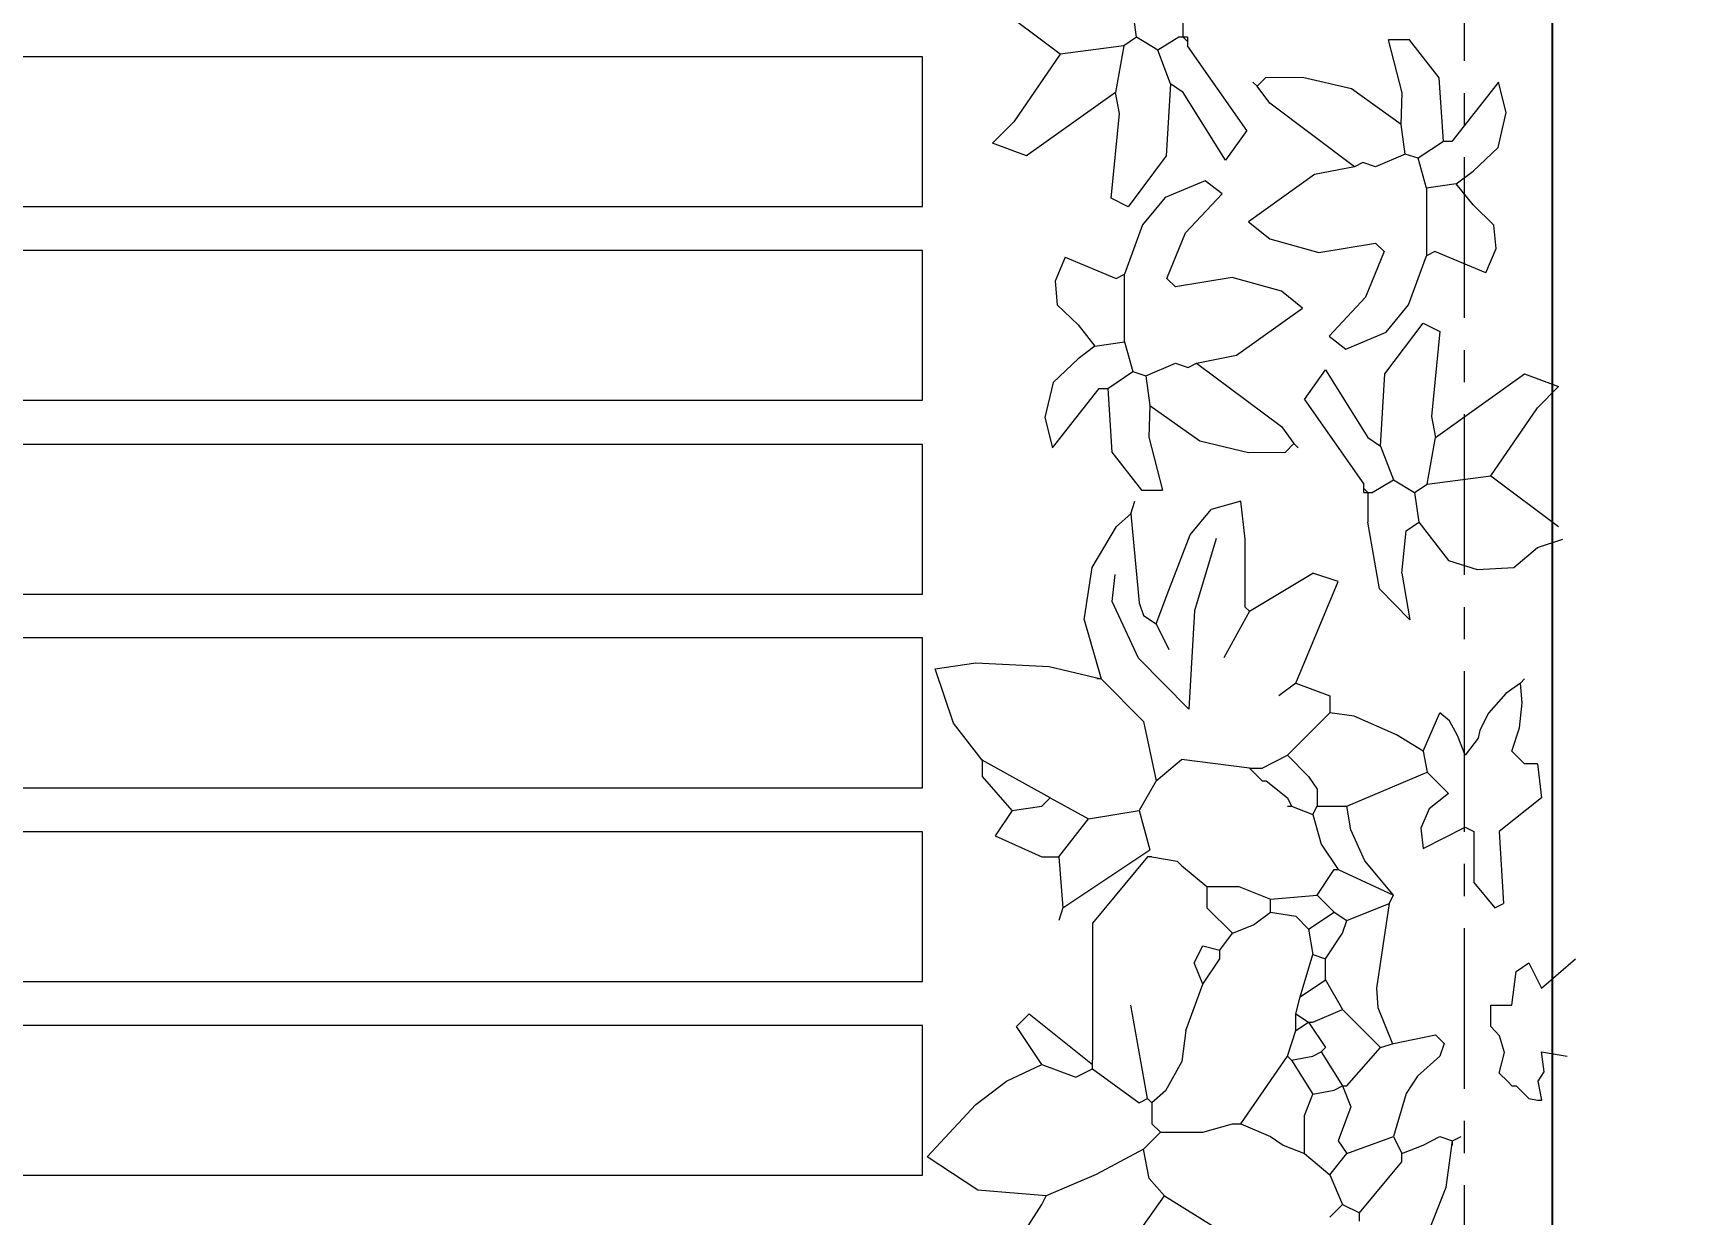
# Model space of a CAD drawing. Header units: centimetres. Extents: x 5667 to 17750, y 274 to 6203.
# Drawn here: x 8290.2 to 8418.8, y 1305.8 to 1397.8 of the extents above; entities that cross this region are included whole.
import ezdxf

# ---------------------------------------------------------------- set-up
doc = ezdxf.new("R2010")
doc.units = ezdxf.units.CM
doc.header["$MEASUREMENT"] = 0
doc.linetypes.add('CENTERX2', pattern=[4, 2.5, -0.5, 0.5, -0.5])
doc.layers.get('0').update_dxf_attribs({"lineweight": 18})
for name, color, linetype, lineweight in [('A-FURN', 8, 'Continuous', 9), ('G-ANNO-DIM', 3, 'Continuous', 9), ('G-HEDGE', 104, 'Continuous', 9)]:
    doc.layers.add(name, color=color, linetype=linetype, lineweight=lineweight)
doc.styles.add('ARIAL', font='arial.ttf')
doc.dimstyles.new('TICK_36', dxfattribs={"dimtxt": 10, "dimasz": 3.6, "dimexe": 1.8, "dimexo": 1.2, "dimgap": 1.8, "dimtad": 0, "dimdec": 0, "dimzin": 0, "dimdsep": 46, "dimtxsty": 'ARIAL', "dimblk": 'OBLIQUE', "dimcen": 1.8, "dimdle": 1.8, "dimclrd": 256, "dimclrt": 256, "dimadec": 0, "dimazin": 0, "dimtfac": 1, "dimtdec": 0, "dimtmove": 1, "dimatfit": 3, "dimldrblk": 'OPEN90', "dimfxl": 1, "dimtolj": 1, "dimtzin": 0, "dimarcsym": 0})

# ---------------------------------------------------------------- blocks, each defined once
blk = doc.blocks.new('division')
at = {"linetype": 'CENTERX2', "ltscale": 5}
blk.add_line((0, 1474.86), (0, 19.33), dxfattribs=at)
at = {"linetype": 'CENTERX2', "ltscale": 5, "style": 'ARIAL'}
for p in [(-7.42, 1487.59), (-7.06, -6.48)]:
    blk.add_attdef('A', p, '', height=16, dxfattribs=at)
blk = doc.blocks.new('_Oblique')
at = {"color": 0, "linetype": 'ByBlock', "lineweight": -2}
blk.add_line((-0.5, -0.5), (0.5, 0.5), dxfattribs=at)
blk = doc.blocks.new('*D21')
at = {"layer": 'Defpoints', "color": 0, "ltscale": 5, "transparency": 16777216}
for p in [(8408.54, 1633.45), (7493.38, 1460.73), (8408.54, 1203.35)]:
    blk.add_point(p, dxfattribs=at)
at = {"layer": 'G-ANNO-DIM', "color": 0, "lineweight": -2, "ltscale": 5, "transparency": 16777216}
for p, q in [((7493.38, 1461.93), (7493.38, 1635.25)), ((8408.54, 1204.55), (8408.54, 1635.25))]:
    blk.add_line(p, q, dxfattribs=at)
at = {"layer": 'G-ANNO-DIM', "lineweight": -2, "ltscale": 5, "transparency": 16777216}
for p, q in [((7491.58, 1633.45), (7938.08, 1633.45)), ((8410.34, 1633.45), (7963.85, 1633.45))]:
    blk.add_line(p, q, dxfattribs=at)
at = {"layer": 'G-ANNO-DIM', "lineweight": -2, "ltscale": 5, "transparency": 16777216, "xscale": 3.6, "yscale": 3.6, "zscale": 3.6, "rotation": 180}
blk.add_blockref('_Oblique', (7493.38, 1633.45), dxfattribs=at)
at = {"layer": 'G-ANNO-DIM', "lineweight": -2, "ltscale": 5, "transparency": 16777216, "xscale": 3.6, "yscale": 3.6, "zscale": 3.6}
blk.add_blockref('_Oblique', (8408.54, 1633.45), dxfattribs=at)
at = {"layer": 'G-ANNO-DIM', "ltscale": 5, "transparency": 16777216, "insert": (7950.96, 1633.45), "char_height": 10, "attachment_point": 5, "style": 'ARIAL'}
blk.add_mtext('\\A1;915', dxfattribs=at)
blk = doc.blocks.new('_Open90')
at = {"color": 0, "linetype": 'ByBlock', "lineweight": -2}
for p, q in [((-0.5, 0.5), (0, 0)), ((0, 0), (-1, 0)), ((0, 0), (-0.5, -0.5))]:
    blk.add_line(p, q, dxfattribs=at)
blk = doc.blocks.new('*D115')
at = {"layer": 'Defpoints', "color": 0, "transparency": 16777216}
for p in [(8408.54, 1498.72), (8523.27, 1498.72), (8408.54, 597.58)]:
    blk.add_point(p, dxfattribs=at)
at = {"layer": 'G-ANNO-DIM', "lineweight": -2, "transparency": 16777216}
for p, q in [((8523.27, 1500.52), (8523.27, 1060.03)), ((8523.27, 595.78), (8523.27, 1036.27))]:
    blk.add_line(p, q, dxfattribs=at)
at = {"layer": 'G-ANNO-DIM', "color": 0, "lineweight": -2, "transparency": 16777216}
for p, q in [((8409.74, 1498.72), (8525.07, 1498.72)), ((8409.74, 597.58), (8525.07, 597.58))]:
    blk.add_line(p, q, dxfattribs=at)
at = {"layer": 'G-ANNO-DIM', "lineweight": -2, "transparency": 16777216, "xscale": 3.6, "yscale": 3.6, "zscale": 3.6}
for p, rotation in [((8523.27, 1498.72), 90), ((8523.27, 597.58), 270)]:
    blk.add_blockref('_Oblique', p, dxfattribs=dict(at, rotation=rotation))
at = {"layer": 'G-ANNO-DIM', "transparency": 16777216, "insert": (8523.27, 1048.15), "char_height": 10, "attachment_point": 5, "rotation": 90, "style": 'ARIAL'}
blk.add_mtext('\\A1;901', dxfattribs=at)
blk = doc.blocks.new('*D118')
at = {"layer": 'Defpoints', "color": 0, "transparency": 16777216}
for p in [(8408.54, 1548.59), (8094.14, 1203.35), (8408.54, 1203.35)]:
    blk.add_point(p, dxfattribs=at)
at = {"layer": 'G-ANNO-DIM', "color": 0, "lineweight": -2, "transparency": 16777216}
for p, q in [((8094.14, 1204.55), (8094.14, 1550.39)), ((8408.54, 1204.55), (8408.54, 1550.39))]:
    blk.add_line(p, q, dxfattribs=at)
at = {"layer": 'G-ANNO-DIM', "lineweight": -2, "transparency": 16777216}
for p, q in [((8092.34, 1548.59), (8238.52, 1548.59)), ((8410.34, 1548.59), (8264.16, 1548.59))]:
    blk.add_line(p, q, dxfattribs=at)
at = {"layer": 'G-ANNO-DIM', "lineweight": -2, "transparency": 16777216, "xscale": 3.6, "yscale": 3.6, "zscale": 3.6, "rotation": 180}
blk.add_blockref('_Oblique', (8094.14, 1548.59), dxfattribs=at)
at = {"layer": 'G-ANNO-DIM', "lineweight": -2, "transparency": 16777216, "xscale": 3.6, "yscale": 3.6, "zscale": 3.6}
blk.add_blockref('_Oblique', (8408.54, 1548.59), dxfattribs=at)
at = {"layer": 'G-ANNO-DIM', "transparency": 16777216, "insert": (8251.34, 1548.59), "char_height": 10, "attachment_point": 5, "style": 'ARIAL'}
blk.add_mtext('\\A1;314', dxfattribs=at)

msp = doc.modelspace()

# ---------------------------------------------------------------- linework, layer by layer
at = {"layer": 'A-FURN'}
for p, q in [((8359.48, 1395.93), (8094.57, 1395.93)), ((8359.48, 1384.28), (8359.48, 1395.93)), ((8269.77, 1384.28), (8359.48, 1384.28)), ((8359.48, 1380.85), (8269.77, 1380.85)), ((8359.48, 1369.2), (8359.48, 1380.85)), ((8285.88, 1369.2), (8359.48, 1369.2)), ((8359.48, 1365.77), (8286.3, 1365.77)), ((8359.48, 1354.12), (8359.48, 1365.77)), ((8287.09, 1354.12), (8359.48, 1354.12)), ((8359.48, 1350.7), (8287.13, 1350.7)), ((8359.48, 1339.05), (8359.48, 1350.7)), ((8286.62, 1339.05), (8359.48, 1339.05)), ((8359.48, 1335.62), (8286.28, 1335.62)), ((8359.48, 1323.97), (8359.48, 1335.62)), ((8269.77, 1323.97), (8359.48, 1323.97)), ((8359.48, 1320.54), (8269.77, 1320.54)), ((8359.48, 1308.89), (8359.48, 1320.54)), ((8094.57, 1308.89), (8359.48, 1308.89))]:
    msp.add_line(p, q, dxfattribs=at)
at = {"layer": 'G-HEDGE'}
for p, q in [((8370.21, 1396.13), (8364.94, 1400.09)), ((8376.15, 1397.45), (8375.82, 1399.76)), ((8379.78, 1397.45), (8379.78, 1399.76)), ((8375.16, 1396.79), (8370.21, 1396.13)), ((8375.16, 1396.79), (8374.5, 1393.16)), ((8376.15, 1397.45), (8375.16, 1396.79)), ((8377.8, 1396.46), (8376.15, 1397.45)), ((8379.45, 1397.45), (8377.8, 1396.46)), ((8379.78, 1397.45), (8379.45, 1397.45)), ((8380.11, 1397.45), (8379.78, 1397.45)), ((8380.11, 1397.12), (8379.78, 1397.45)), ((8380.11, 1397.45), (8380.11, 1397.12)), ((8380.11, 1397.12), (8380.11, 1396.79)), ((8384.72, 1390.2), (8380.11, 1396.79)), ((8397.4, 1397.26), (8395.75, 1397.26)), ((8396.83, 1393.12), (8395.75, 1397.26)), ((8399.71, 1394.3), (8397.4, 1397.26)), ((8370.21, 1396.13), (8366.59, 1390.86)), ((8378.79, 1393.82), (8377.8, 1396.46)), ((8386.19, 1394.3), (8385.53, 1393.64)), ((8389.06, 1394.33), (8386.19, 1394.3)), ((8392.87, 1393.43), (8389.06, 1394.33)), ((8400.04, 1389.35), (8399.71, 1394.3)), ((8374.5, 1393.16), (8367.58, 1388.22)), ((8374.83, 1391.52), (8374.5, 1393.16)), ((8378.79, 1393.82), (8378.46, 1388.22)), ((8379.78, 1393.16), (8378.79, 1393.82)), ((8383.07, 1387.89), (8379.78, 1393.16)), ((8385.53, 1393.64), (8385.2, 1393.97)), ((8386.52, 1392.32), (8385.53, 1393.64)), ((8396.74, 1390.67), (8392.87, 1393.43)), ((8396.74, 1390.67), (8396.83, 1393.12)), ((8404.32, 1393.97), (8400.7, 1389.35)), ((8404.92, 1391.61), (8404.32, 1393.97)), ((8374.17, 1384.92), (8374.83, 1391.52)), ((8393.11, 1387.37), (8386.52, 1392.32)), ((8404.29, 1388.88), (8404.92, 1391.61)), ((8366.59, 1390.86), (8364.94, 1389.21)), ((8384.72, 1390.2), (8383.07, 1387.89)), ((8397.07, 1388.36), (8396.74, 1390.67)), ((8367.58, 1388.22), (8364.94, 1389.21)), ((8400.04, 1389.35), (8398.06, 1388.03)), ((8400.7, 1389.35), (8400.04, 1389.35)), ((8402.35, 1387.04), (8404.29, 1388.88)), ((8378.46, 1388.22), (8375.49, 1384.26)), ((8393.77, 1387.7), (8393.11, 1387.37)), ((8394.76, 1387.37), (8393.77, 1387.7)), ((8397.07, 1388.36), (8394.76, 1387.37)), ((8398.06, 1388.03), (8397.07, 1388.36)), ((8398.72, 1385.72), (8398.06, 1388.03)), ((8390.01, 1386.76), (8384.87, 1383.09)), ((8393.11, 1387.37), (8390.01, 1386.76)), ((8401.03, 1386.05), (8402.35, 1387.04)), ((8381.48, 1386.27), (8378.37, 1384.97)), ((8379.96, 1382.24), (8382.8, 1385.28)), ((8382.8, 1385.28), (8381.48, 1386.27)), ((8401.03, 1386.05), (8398.72, 1385.72)), ((8398.72, 1385.72), (8398.72, 1380.45)), ((8402.35, 1384.4), (8401.03, 1386.05)), ((8375.49, 1384.26), (8374.17, 1384.92)), ((8378.37, 1384.97), (8376.62, 1382.85)), ((8403.97, 1382.83), (8402.35, 1384.4)), ((8376.62, 1382.85), (8375.21, 1379.02)), ((8384.87, 1383.08), (8386.52, 1381.77)), ((8404.13, 1381.01), (8403.97, 1382.83)), ((8378.51, 1378.69), (8379.96, 1382.24)), ((8386.52, 1381.77), (8390.33, 1380.71)), ((8390.33, 1380.71), (8394.76, 1381.44)), ((8395.42, 1380.78), (8394.76, 1381.44)), ((8370.6, 1380.34), (8369.8, 1378.46)), ((8370.6, 1380.34), (8374.56, 1378.69)), ((8395.42, 1380.78), (8393.98, 1377.23)), ((8397.31, 1376.62), (8398.72, 1380.45)), ((8399.38, 1380.78), (8398.72, 1380.45)), ((8403.34, 1379.13), (8399.38, 1380.78)), ((8403.34, 1379.13), (8404.13, 1381.01)), ((8374.56, 1378.69), (8375.21, 1379.02)), ((8375.21, 1373.74), (8375.21, 1379.02)), ((8378.51, 1378.69), (8379.17, 1378.03)), ((8383.6, 1378.76), (8379.17, 1378.03)), ((8387.42, 1377.7), (8383.6, 1378.76)), ((8369.8, 1378.46), (8369.96, 1376.64)), ((8389.06, 1376.38), (8387.42, 1377.7)), ((8369.96, 1376.64), (8371.59, 1375.06)), ((8383.92, 1372.7), (8389.06, 1376.38)), ((8393.98, 1377.23), (8391.14, 1374.18)), ((8395.57, 1374.5), (8397.31, 1376.62)), ((8371.59, 1375.06), (8372.91, 1373.41)), ((8395.48, 1371.25), (8398.45, 1375.2)), ((8398.45, 1375.2), (8399.76, 1374.54)), ((8372.91, 1373.41), (8375.21, 1373.74)), ((8375.21, 1373.74), (8375.87, 1371.44)), ((8391.14, 1374.18), (8392.45, 1373.19)), ((8392.45, 1373.19), (8395.57, 1374.5)), ((8399.76, 1374.54), (8399.11, 1367.95)), ((8371.59, 1372.42), (8369.65, 1370.58)), ((8372.91, 1373.41), (8371.59, 1372.42)), ((8380.82, 1372.09), (8383.92, 1372.7)), ((8373.9, 1370.12), (8375.87, 1371.44)), ((8375.87, 1371.44), (8376.86, 1371.1)), ((8376.86, 1371.1), (8379.17, 1372.09)), ((8376.86, 1371.1), (8377.19, 1368.8)), ((8379.17, 1372.09), (8380.16, 1371.76)), ((8380.16, 1371.76), (8380.82, 1372.09)), ((8380.82, 1372.09), (8387.42, 1367.15)), ((8389.21, 1369.27), (8390.86, 1371.58)), ((8390.86, 1371.58), (8394.16, 1366.3)), ((8395.15, 1365.64), (8395.48, 1371.25)), ((8399.43, 1366.3), (8406.36, 1371.25)), ((8406.36, 1371.25), (8409, 1370.26)), ((8369.65, 1370.58), (8369.01, 1367.86)), ((8369.61, 1365.5), (8373.24, 1370.12)), ((8373.24, 1370.12), (8373.9, 1370.12)), ((8373.9, 1370.12), (8374.23, 1365.17)), ((8407.35, 1368.61), (8409, 1370.26)), ((8377.19, 1368.8), (8377.1, 1366.34)), ((8377.19, 1368.8), (8381.07, 1366.04)), ((8389.21, 1369.27), (8393.83, 1362.67)), ((8403.72, 1363.33), (8407.35, 1368.61)), ((8369.01, 1367.86), (8369.61, 1365.5)), ((8387.42, 1367.15), (8388.4, 1365.83)), ((8399.11, 1367.95), (8399.43, 1366.3)), ((8377.1, 1366.34), (8378.18, 1362.2)), ((8381.07, 1366.04), (8384.87, 1365.13)), ((8387.74, 1365.17), (8388.4, 1365.83)), ((8388.4, 1365.83), (8388.73, 1365.5)), ((8394.16, 1366.3), (8395.15, 1365.64)), ((8398.77, 1362.67), (8399.43, 1366.3)), ((8374.23, 1365.17), (8376.53, 1362.2)), ((8384.87, 1365.13), (8387.74, 1365.17)), ((8395.15, 1365.64), (8396.14, 1363)), ((8398.77, 1362.67), (8403.72, 1363.33)), ((8403.72, 1363.33), (8409, 1359.38)), ((8376.53, 1362.2), (8378.18, 1362.2)), ((8393.83, 1362.34), (8393.83, 1362.67)), ((8393.83, 1362.01), (8393.83, 1362.34)), ((8393.83, 1362.34), (8394.16, 1362.01)), ((8393.83, 1362.01), (8394.16, 1362.01)), ((8394.16, 1362.01), (8394.16, 1359.71)), ((8394.16, 1362.01), (8394.49, 1362.01)), ((8394.49, 1362.01), (8396.14, 1363)), ((8396.14, 1363), (8397.79, 1362.01)), ((8397.79, 1362.01), (8398.77, 1362.67)), ((8397.79, 1362.01), (8398.12, 1359.71)), ((8375.69, 1360.37), (8376.02, 1361.35)), ((8380.31, 1358.72), (8381.96, 1360.7)), ((8384.27, 1361.35), (8381.96, 1360.7)), ((8384.6, 1358.39), (8384.27, 1361.35)), ((8372.69, 1356.19), (8374.59, 1359.37)), ((8374.59, 1359.37), (8375.69, 1360.37)), ((8375.69, 1360.37), (8376.35, 1353.44)), ((8395.05, 1354.52), (8394.16, 1359.71)), ((8397.13, 1359.05), (8398.12, 1359.71)), ((8398.12, 1359.71), (8400.42, 1356.74)), ((8378.66, 1354.43), (8380.31, 1358.72)), ((8382.34, 1358.44), (8380.65, 1352.81)), ((8384.6, 1353.11), (8384.6, 1358.39)), ((8396.8, 1355.75), (8397.13, 1359.05)), ((8407.35, 1357.73), (8409.33, 1358.39)), ((8400.42, 1356.74), (8402.67, 1356.04)), ((8405.52, 1356.19), (8407.35, 1357.73)), ((8372.07, 1352.12), (8372.69, 1356.19)), ((8374.26, 1353.55), (8374.47, 1355.63)), ((8384.93, 1352.78), (8389.87, 1355.75)), ((8391.85, 1355.09), (8389.87, 1355.75)), ((8396.8, 1355.75), (8397.43, 1352.1)), ((8402.67, 1356.04), (8405.52, 1356.19)), ((8377.67, 1351.79), (8378.66, 1354.43)), ((8388.55, 1347.18), (8391.85, 1355.09)), ((8397.43, 1352.1), (8395.05, 1354.52)), ((8376.29, 1349.12), (8374.26, 1353.55)), ((8376.35, 1353.44), (8376.68, 1352.45)), ((8384.93, 1352.78), (8384.6, 1353.11)), ((8372.07, 1352.12), (8373.39, 1347.51)), ((8376.68, 1352.45), (8377.67, 1351.79)), ((8377.67, 1351.79), (8378.66, 1349.81)), ((8380.65, 1352.81), (8380.23, 1345.16)), ((8384.93, 1352.78), (8382.95, 1349.16)), ((8380.23, 1345.16), (8376.29, 1349.12)), ((8360.47, 1348.31), (8363.64, 1348.77)), ((8361.9, 1344.07), (8360.47, 1348.31)), ((8363.64, 1348.77), (8369.35, 1348.47)), ((8369.35, 1348.47), (8373.39, 1347.51)), ((8373.39, 1347.51), (8373.06, 1347.51)), ((8373.39, 1347.51), (8376.68, 1344.21)), ((8388.55, 1347.18), (8387.23, 1346.19)), ((8388.55, 1347.18), (8391.19, 1346.19)), ((8406.03, 1347.18), (8404.89, 1346.38)), ((8406.03, 1347.18), (8406.36, 1347.51)), ((8406.16, 1345.65), (8406.03, 1347.18)), ((8391.19, 1346.19), (8391.19, 1344.87)), ((8404.89, 1346.38), (8403.55, 1344.86)), ((8405.96, 1343.71), (8406.16, 1345.65)), ((8364.12, 1341.2), (8361.9, 1344.07)), ((8376.68, 1344.21), (8377.67, 1339.59)), ((8387.89, 1341.57), (8391.19, 1344.87)), ((8393.08, 1344.62), (8391.19, 1344.87)), ((8396.38, 1343.17), (8393.08, 1344.62)), ((8398.45, 1341.9), (8399.76, 1344.87)), ((8400.51, 1344.26), (8399.76, 1344.87)), ((8401.14, 1343.11), (8400.51, 1344.26)), ((8403.55, 1344.86), (8402.86, 1343.53)), ((8398.45, 1341.9), (8396.38, 1343.17)), ((8401.74, 1341.57), (8401.14, 1343.11)), ((8402.73, 1342.89), (8401.74, 1341.57)), ((8402.86, 1343.53), (8402.73, 1342.89)), ((8405.37, 1341.9), (8405.96, 1343.71)), ((8385.92, 1340.58), (8387.89, 1341.57)), ((8387.89, 1341.57), (8389.54, 1339.92)), ((8398.45, 1341.9), (8398.77, 1340.25)), ((8406.36, 1340.91), (8405.37, 1341.9)), ((8369.43, 1338.27), (8364.12, 1341.2)), ((8364.15, 1339.92), (8364.15, 1341.24)), ((8377.67, 1339.59), (8379.65, 1341.24)), ((8384.93, 1340.58), (8379.65, 1341.24)), ((8384.93, 1340.58), (8385.92, 1339.59)), ((8384.93, 1340.58), (8385.92, 1340.58)), ((8392.51, 1337.61), (8398.77, 1340.25)), ((8398.77, 1340.25), (8400.42, 1338.6)), ((8407.35, 1340.91), (8406.36, 1340.91)), ((8407.35, 1340.91), (8407.68, 1338.27)), ((8366.46, 1337.28), (8364.15, 1339.92)), ((8377.67, 1339.59), (8376.35, 1337.28)), ((8385.92, 1339.59), (8386.25, 1339.59)), ((8386.25, 1339.59), (8387.89, 1338.27)), ((8389.54, 1339.92), (8390.2, 1338.93)), ((8390.2, 1338.93), (8390.2, 1337.61)), ((8366.46, 1337.28), (8368.77, 1337.61)), ((8368.77, 1337.61), (8369.43, 1338.27)), ((8369.43, 1338.27), (8372.4, 1336.63)), ((8387.89, 1338.27), (8388.22, 1337.61)), ((8387.89, 1337.61), (8388.22, 1337.61)), ((8388.22, 1337.61), (8389.87, 1336.96)), ((8389.87, 1336.96), (8390.2, 1337.61)), ((8390.2, 1337.61), (8392.51, 1337.61)), ((8392.83, 1335.78), (8392.51, 1337.61)), ((8400.42, 1338.6), (8398.92, 1337.41)), ((8407.68, 1338.27), (8404.38, 1335.64)), ((8366.46, 1337.28), (8365.14, 1335.31)), ((8370.09, 1333.66), (8372.4, 1336.63)), ((8372.4, 1336.63), (8376.35, 1337.28)), ((8376.35, 1337.28), (8377.19, 1334.22)), ((8389.87, 1336.96), (8390.53, 1334.65)), ((8398.92, 1337.41), (8398.29, 1335.9)), ((8365.14, 1335.31), (8368.77, 1333.66)), ((8393.91, 1333.35), (8392.83, 1335.78)), ((8398.29, 1335.9), (8398.45, 1334.32)), ((8398.45, 1334.32), (8401.74, 1335.97)), ((8401.74, 1335.97), (8402.4, 1335.64)), ((8402.4, 1335.64), (8402.4, 1331.68)), ((8404.38, 1335.64), (8404.71, 1330.03)), ((8368.77, 1333.66), (8370.09, 1333.66)), ((8370.09, 1333.66), (8370.42, 1329.7)), ((8370.42, 1329.7), (8377.19, 1334.22)), ((8377.01, 1333.66), (8372.73, 1328.51)), ((8377.34, 1333.66), (8377.01, 1333.66)), ((8377.34, 1333.66), (8379.32, 1333.33)), ((8390.53, 1334.65), (8391.85, 1332.67)), ((8379.32, 1333.33), (8379.65, 1333)), ((8379.65, 1333), (8381.63, 1331.35)), ((8390.2, 1330.69), (8391.52, 1332.67)), ((8391.52, 1332.67), (8391.85, 1332.67)), ((8391.85, 1332.67), (8396.14, 1330.69)), ((8396.14, 1330.69), (8393.91, 1333.35)), ((8381.63, 1331.35), (8384.11, 1331.36)), ((8381.63, 1331.35), (8381.63, 1329.7)), ((8384.11, 1331.36), (8386.58, 1330.36)), ((8402.4, 1331.68), (8404.05, 1329.7)), ((8370.42, 1329.7), (8370.09, 1328.71)), ((8381.63, 1329.7), (8383.61, 1327.72)), ((8386.58, 1330.36), (8390.2, 1330.69)), ((8386.58, 1329.37), (8386.58, 1330.36)), ((8390.2, 1330.69), (8391.52, 1329.37)), ((8392.51, 1328.71), (8395.81, 1330.03)), ((8395.81, 1330.03), (8394.82, 1323.44)), ((8395.81, 1330.03), (8396.14, 1330.69)), ((8404.05, 1329.7), (8404.71, 1330.03)), ((8372.73, 1328.51), (8372.73, 1317.83)), ((8385.26, 1328.38), (8386.58, 1329.37)), ((8386.58, 1329.37), (8388.55, 1329.04)), ((8388.55, 1329.04), (8389.54, 1328.05)), ((8389.54, 1328.05), (8391.52, 1329.37)), ((8391.52, 1329.37), (8392.51, 1328.71)), ((8392.18, 1327.72), (8392.51, 1328.71)), ((8382.62, 1326.4), (8383.61, 1327.72)), ((8383.61, 1327.72), (8385.26, 1328.38)), ((8389.54, 1328.05), (8389.87, 1326.07)), ((8390.86, 1325.74), (8392.18, 1327.72)), ((8380.64, 1325.41), (8381.3, 1326.73)), ((8381.3, 1326.73), (8382.62, 1326.4)), ((8382.62, 1325.74), (8382.62, 1326.4)), ((8388.88, 1322.78), (8389.87, 1326.07)), ((8389.87, 1326.07), (8390.86, 1325.74)), ((8381.3, 1323.77), (8380.64, 1325.41)), ((8381.3, 1323.77), (8382.62, 1325.74)), ((8390.86, 1324.1), (8390.86, 1325.74)), ((8405.37, 1322.12), (8405.7, 1324.75)), ((8405.7, 1324.75), (8406.69, 1325.41)), ((8406.69, 1325.41), (8407.68, 1323.44)), ((8407.68, 1323.44), (8410.32, 1325.74)), ((8379.98, 1320.14), (8381.3, 1323.77)), ((8388.88, 1322.78), (8390.86, 1324.1)), ((8390.86, 1324.1), (8392.18, 1321.79)), ((8394.82, 1323.44), (8394.94, 1321.94)), ((8377.01, 1314.86), (8375.69, 1322.12)), ((8388.55, 1321.46), (8388.88, 1322.78)), ((8403.72, 1320.47), (8403.72, 1322.12)), ((8403.72, 1322.12), (8405.37, 1322.12)), ((8366.79, 1320.47), (8367.78, 1321.46)), ((8367.78, 1321.46), (8372.73, 1317.5)), ((8388.55, 1320.14), (8388.55, 1321.46)), ((8388.55, 1321.46), (8389.54, 1320.8)), ((8388.55, 1320.14), (8389.54, 1320.8)), ((8389.54, 1320.8), (8389.87, 1320.8)), ((8389.54, 1320.8), (8390.86, 1318.82)), ((8389.87, 1320.8), (8392.18, 1321.79)), ((8392.18, 1321.79), (8395.15, 1318.82)), ((8394.94, 1321.94), (8396.07, 1319.12)), ((8368.77, 1317.5), (8366.79, 1320.47)), ((8379.98, 1320.14), (8379.66, 1317.73)), ((8387.89, 1318.16), (8388.55, 1320.14)), ((8396.14, 1319.15), (8399.43, 1319.81)), ((8399.43, 1319.81), (8400.09, 1319.15)), ((8404.39, 1319.74), (8403.72, 1320.47)), ((8404.8, 1318.45), (8404.39, 1319.74)), ((8384.27, 1312.88), (8387.89, 1318.16)), ((8387.89, 1318.16), (8388.22, 1317.83)), ((8388.22, 1317.83), (8389.87, 1318.16)), ((8389.87, 1318.16), (8390.53, 1318.49)), ((8390.86, 1318.82), (8390.53, 1318.49)), ((8390.53, 1318.49), (8392.18, 1315.85)), ((8392.51, 1315.85), (8395.15, 1318.82)), ((8395.15, 1318.82), (8396.14, 1319.15)), ((8399.76, 1318.16), (8398.01, 1316.59)), ((8400.09, 1319.15), (8399.76, 1318.16)), ((8404.38, 1316.84), (8404.8, 1318.45)), ((8407.68, 1318.49), (8409.66, 1318.16)), ((8407.87, 1316.93), (8407.68, 1318.49)), ((8366.02, 1316.21), (8368.77, 1317.5)), ((8368.77, 1317.5), (8371.41, 1316.51)), ((8371.41, 1316.51), (8372.73, 1317.17)), ((8372.73, 1317.5), (8372.73, 1317.83)), ((8372.73, 1317.17), (8372.73, 1317.5)), ((8372.73, 1317.17), (8376.35, 1314.53)), ((8379.66, 1317.73), (8378.4, 1315.46)), ((8388.22, 1317.83), (8389.87, 1315.19)), ((8405.04, 1316.18), (8404.38, 1316.84)), ((8407.41, 1316.21), (8407.87, 1316.93)), ((8363.64, 1314.4), (8366.02, 1316.21)), ((8391.52, 1315.52), (8392.18, 1315.85)), ((8392.18, 1315.85), (8392.51, 1315.85)), ((8392.18, 1315.85), (8392.84, 1314.2)), ((8398.01, 1316.59), (8397.13, 1315.24)), ((8405.04, 1316.18), (8405.37, 1315.85)), ((8405.37, 1315.85), (8405.7, 1315.85)), ((8405.7, 1315.85), (8406.69, 1314.86)), ((8407.7, 1314.72), (8407.41, 1316.21)), ((8359.84, 1310.31), (8363.64, 1314.4)), ((8376.35, 1314.53), (8377.01, 1314.86)), ((8377.01, 1314.86), (8377.34, 1314.53)), ((8378.4, 1315.46), (8377.34, 1314.53)), ((8377.34, 1314.53), (8377.34, 1312.88)), ((8389.21, 1313.54), (8389.87, 1315.19)), ((8389.87, 1315.19), (8391.52, 1315.52)), ((8397.13, 1315.24), (8396.14, 1311.9)), ((8406.69, 1314.86), (8407.37, 1314.72)), ((8407.37, 1314.72), (8407.7, 1314.72)), ((8389.21, 1310.58), (8389.21, 1313.54)), ((8392.84, 1314.2), (8391.85, 1311.57)), ((8376.68, 1310.91), (8378, 1312.23)), ((8377.34, 1312.88), (8378, 1312.23)), ((8378, 1312.23), (8381.3, 1312.23)), ((8381.3, 1312.23), (8383.61, 1312.88)), ((8383.61, 1312.88), (8384.27, 1312.88)), ((8384.27, 1312.88), (8386.58, 1311.9)), ((8386.58, 1311.9), (8387.56, 1311.24)), ((8392.51, 1310.58), (8396.14, 1311.9)), ((8396.14, 1311.9), (8396.8, 1310.58)), ((8398.45, 1311.24), (8399.76, 1311.9)), ((8399.76, 1311.9), (8400.75, 1311.57)), ((8400.75, 1311.57), (8401.41, 1311.9)), ((8376.68, 1310.91), (8373, 1308.95)), ((8377.13, 1308.64), (8376.68, 1310.91)), ((8387.56, 1311.24), (8389.21, 1310.58)), ((8389.21, 1310.58), (8391.19, 1308.93)), ((8391.19, 1308.93), (8392.51, 1310.58)), ((8391.85, 1311.57), (8392.51, 1310.58)), ((8396.8, 1310.58), (8398.45, 1311.24)), ((8396.8, 1309.92), (8396.8, 1310.58)), ((8400.25, 1307.97), (8400.75, 1311.57)), ((8400.75, 1311.24), (8400.75, 1311.57)), ((8363.8, 1307.73), (8359.84, 1310.31)), ((8393.5, 1305.96), (8396.8, 1309.92)), ((8373, 1308.95), (8369.1, 1307.28)), ((8378.33, 1307.28), (8377.13, 1308.64)), ((8391.19, 1308.93), (8392.18, 1306.62)), ((8398.9, 1304.54), (8400.25, 1307.97)), ((8363.5, 1298.38), (8368.77, 1306.62)), ((8369.1, 1307.28), (8363.8, 1307.73)), ((8368.77, 1306.62), (8369.1, 1307.28)), ((8376.68, 1304.97), (8378.33, 1307.28)), ((8378.33, 1307.28), (8383.61, 1303.98)), ((8391.19, 1305.63), (8392.18, 1306.62)), ((8392.18, 1306.62), (8393.5, 1305.96)), ((8393.5, 1305.3), (8393.5, 1305.96))]:
    msp.add_line(p, q, dxfattribs=at)
msp.add_arc((8372.73, 1328.51), 0.0000412, 139.844, 179.647, dxfattribs=at)

# ---------------------------------------------------------------- block references
at = {"layer": 'G-ANNO-DIM', "linetype": 'CENTERX2', "ltscale": 5}
msp.add_blockref('division', (8401.65, 293.25), dxfattribs=at)

# ---------------------------------------------------------------- dimensions: what is measured, and where the dimension line sits
at = {"layer": 'G-ANNO-DIM', "ltscale": 5}
dim = msp.add_linear_dim(base=(8408.54, 1633.45), p1=(7493.38, 1460.73), p2=(8408.54, 1203.35), dimstyle='TICK_36', dxfattribs=at)
dim.commit()
dim.dimension.update_dxf_attribs({"geometry": '*D21', "text_midpoint": (7950.96, 1633.45)})
at = {"layer": 'G-ANNO-DIM'}
dim = msp.add_linear_dim(base=(8408.54, 1548.59), p1=(8094.14, 1203.35), p2=(8408.54, 1203.35), dimstyle='TICK_36', dxfattribs=at)
dim.commit()
dim.dimension.update_dxf_attribs({"geometry": '*D118', "text_midpoint": (8251.34, 1548.59)})
dim = msp.add_linear_dim(base=(8523.27, 1498.72), p1=(8408.54, 597.58), p2=(8408.54, 1498.72), angle=90, dimstyle='TICK_36', dxfattribs=at)
dim.commit()
dim.dimension.update_dxf_attribs({"geometry": '*D115', "text_midpoint": (8523.27, 1048.15)})

doc.saveas('drawing.dxf')
